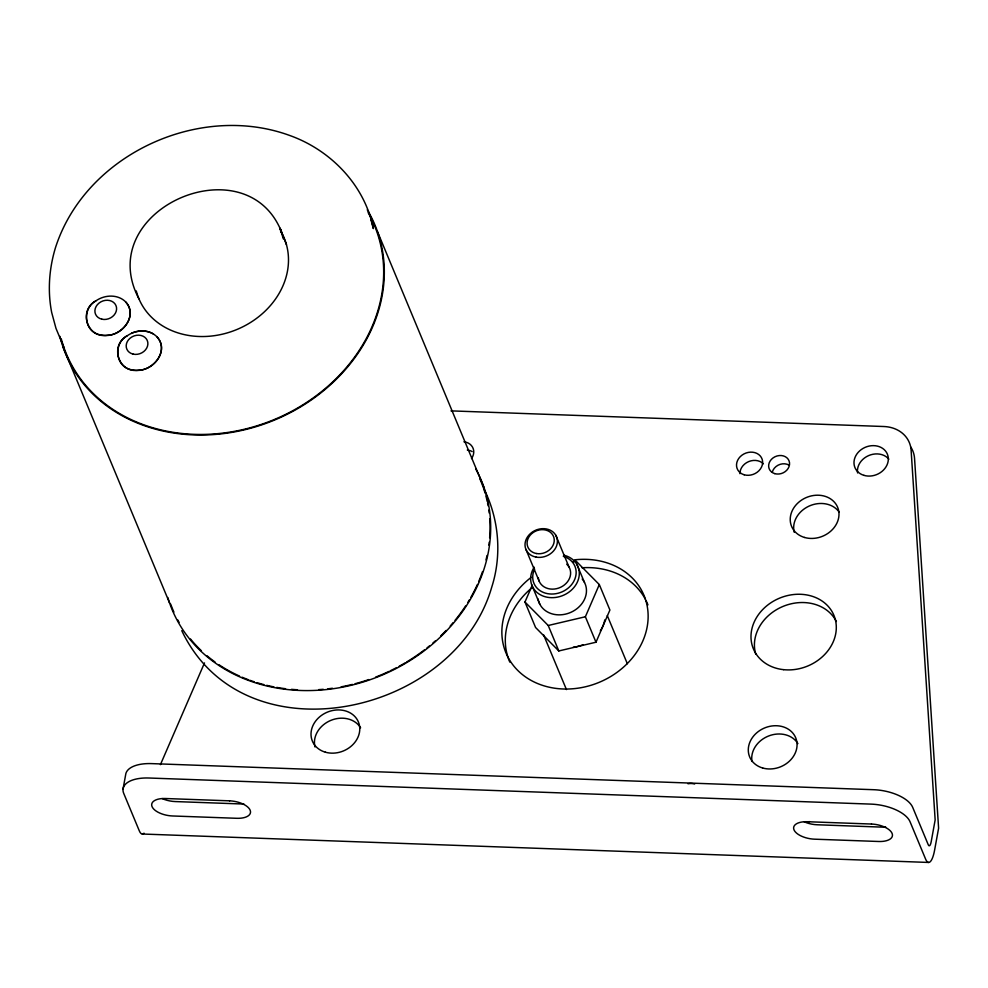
<?xml version="1.0" encoding="UTF-8"?>
<svg xmlns="http://www.w3.org/2000/svg" width="988" height="988" viewBox="0 0 988 988"><rect width="100%" height="100%" fill="white"/><g stroke="black" fill="none" stroke-linecap="round" stroke-linejoin="round"><path stroke-width="1.48" d="M123.031 789.153L125.649 774.74A33.246 15.722 10.3 0 1 151.559 763.613L873.725 789.708A33.246 15.722 10.3 0 1 912.714 807.406L928.263 844.777A7.978 2.062 -87.9 0 0 931.178 841.825L935.154 819.929L911.109 450.207A33.246 28.01 -22.6 0 0 883.89 426.52L450.973 410.872M532.236 585.229L524.974 602.025L535.57 627.491L558.813 650.956L595.986 642.225L609.905 610.028L599.308 584.563L576.066 561.098L573.089 561.802M160.427 764.65L204.504 662.911M595.986 642.225L585.378 616.759L599.308 584.563M95.836 300.895C78.052 310.331 87.302 338.835 107.383 335.253C123.018 335.142 137.937 315.11 125.723 301.97A22.601 19.044 -22.6 0 0 95.836 300.895C81.164 308.911 84.165 333.672 101.912 335.056C119.264 338.946 139.259 317.16 125.723 301.97M127.131 335.821C109.347 345.269 118.597 373.76 138.678 370.179C154.313 370.068 169.232 350.036 157.018 336.896A22.601 19.044 -22.6 0 0 127.131 335.821C112.459 343.836 115.46 368.598 133.207 369.981C150.559 373.872 170.554 352.099 157.018 336.896M524.974 602.025L548.216 625.49L585.378 616.759M142.346 834.02L928.708 862.45M136.27 290.929A78.719 66.32 -22.6 0 0 234.823 330.338A78.719 66.32 -22.6 0 0 282.445 234.28C248.791 141.457 91.489 208.987 138.962 298.858M181.767 630.677C244.061 761.834 454.776 715.621 491.74 587.156L491.901 586.65C502.176 554.095 498.854 518.095 483.367 487.726A166.873 140.58 -22.6 0 0 479.674 478.402M576.807 564.284L584.488 582.438M531.989 585.563L539.781 604.15M543.499 634.654L566.457 689.587M607.287 615.598L627.343 663.726M555.75 535.163L568.965 566.914M525.912 549.328L539.127 581.08M548.216 625.49L558.813 650.956M377.614 231.945L483.997 487.504M63.825 347.196L55.983 328.374L51.685 312.492C47.498 291.077 49.091 268.847 55.377 248L55.538 247.482C85.45 154.647 199.082 102.221 289.867 135.529C330.844 150.151 364.819 185.299 373.341 228.586L370.846 219.348M63.195 347.43L169.578 602.989M283.321 238.898L280.16 228.401L286.458 244.678M280.16 228.401L281.395 232.291M566.717 564.173A16.549 13.943 -22.6 0 1 560.665 587.267A16.549 13.943 -22.6 0 1 538.287 577.671M604.779 619.908A33.172 27.948 -22.6 0 1 600.334 630.838M582.908 644.794A33.172 27.948 -22.6 0 1 573.164 647.276M563.531 555.133A24.861 20.946 -22.6 0 1 577.177 582.475A24.861 20.946 -22.6 0 1 543.647 596.27A24.861 20.946 -22.6 0 1 534.212 567.186M563.321 556.368A22.205 18.71 -22.6 0 1 574.25 580.462A22.205 18.71 -22.6 0 1 545.537 593.183A22.205 18.71 -22.6 0 1 534.607 569.088M582.191 579.005A24.861 20.946 -22.6 0 1 571.002 612.276A24.861 20.946 -22.6 0 1 538.065 598.95M509.82 662.121A74.767 62.985 -22.6 0 1 532.038 587.675M581.994 567.767A74.767 62.985 -22.6 0 1 645.399 599.333M646.09 600.692A74.767 62.985 -22.6 0 1 647.93 604.891M314.999 746.953A24.935 21.007 -22.6 0 1 330.671 720.45A24.935 21.007 -22.6 0 1 360.62 727.81M467.324 450.034A13.363 11.263 -22.6 0 1 472.202 451.615M752.004 761.464A24.935 21.007 -22.6 0 1 768.689 735.961A24.935 21.007 -22.6 0 1 797.909 743.618M755.734 654.081A43.608 36.741 -22.6 0 1 783.484 606.224A43.608 36.741 -22.6 0 1 836.391 621.526M739.95 473.697A13.363 11.263 -22.6 0 1 748.645 461.606A13.363 11.263 -22.6 0 1 763.378 463.854M794.216 532.248A24.935 21.007 -22.6 0 1 809.172 506.054A24.935 21.007 -22.6 0 1 839.108 511.994M772.332 472.091A10.707 9.016 -22.6 0 1 789.004 465.101M243.715 803.75A17.549 8.299 10.3 0 1 239.454 803.886L175.259 801.564A17.549 8.299 10.3 0 1 162.205 798.576M857.572 472.943A17.549 14.783 -22.6 0 1 868.526 455.641A17.549 14.783 -22.6 0 1 888.854 459.161M910.788 447.045A33.246 28.01 -22.6 0 1 914.555 458.481L938.6 828.203L934.611 850.1A24.601 6.348 -87.9 0 1 925.645 859.19L910.084 821.818A33.246 15.722 10.3 0 0 871.107 804.121L148.929 778.013A33.246 15.722 10.3 0 0 123.722 793.389L139.271 830.76A24.601 6.348 -87.9 0 0 144.013 833.168M463.928 441.772A13.363 11.263 -22.6 0 1 471.498 458.593M574.522 559.85A74.767 62.985 -22.6 0 1 644.756 636.025A74.767 62.985 -22.6 0 1 532.68 681.251A74.767 62.985 -22.6 0 1 531.186 577.35M687.994 783.78A13.363 11.263 -22.6 0 1 694.663 784.027M885.643 826.956A17.549 8.299 10.3 0 1 881.382 827.092L817.187 824.77A17.549 8.299 10.3 0 1 804.146 821.781M809.431 821.596A17.549 14.783 -22.6 0 1 806.554 821.868M483.836 489.085A166.873 140.58 -22.6 0 1 485.12 493.197M485.911 495.964A166.873 140.58 -22.6 0 1 487.269 501.558M487.566 502.966A166.873 140.58 -22.6 0 1 488.109 505.794M488.801 510.08A166.873 140.58 -22.6 0 1 489.171 512.957M489.727 518.737A166.873 140.58 -22.6 0 1 489.64 537.781M489.221 542.214A166.873 140.58 -22.6 0 1 488.85 545.166M487.035 555.491A166.873 140.58 -22.6 0 1 485.997 559.912M482.527 571.595A166.873 140.58 -22.6 0 1 478.637 581.685M477.439 584.414A166.873 140.58 -22.6 0 1 470.906 597.258M469.448 599.778A166.873 140.58 -22.6 0 1 467.929 602.272M465.583 605.977A166.873 140.58 -22.6 0 1 455.073 620.316M453.171 622.613A166.873 140.58 -22.6 0 1 450.219 626.022M446.144 630.455A166.873 140.58 -22.6 0 1 440.796 635.827M435.214 641.002A166.873 140.58 -22.6 0 1 432.917 643.015M429.397 645.979A166.873 140.58 -22.6 0 1 427.001 647.906M424.568 649.795A166.873 140.58 -22.6 0 1 406.673 661.972M405.438 662.701A166.873 140.58 -22.6 0 1 399.201 666.245M396.657 667.604A166.873 140.58 -22.6 0 1 390.235 670.827M388.926 671.445A166.873 140.58 -22.6 0 1 375.675 677.089M368.919 679.546A166.873 140.58 -22.6 0 1 355.161 683.708M352.395 684.412A166.873 140.58 -22.6 0 1 341.193 686.833M332.413 688.253A166.873 140.58 -22.6 0 1 327.831 688.834M323.249 689.291A166.873 140.58 -22.6 0 1 318.679 689.636M297.462 689.76A166.873 140.58 -22.6 0 1 291.485 689.34M285.544 688.722A166.873 140.58 -22.6 0 1 276.751 687.413M273.849 686.882A166.873 140.58 -22.6 0 1 266.698 685.326M263.87 684.61A166.873 140.58 -22.6 0 1 256.892 682.634M254.151 681.757A166.873 140.58 -22.6 0 1 250.075 680.349M248.729 679.855A166.873 140.58 -22.6 0 1 242.122 677.225M239.516 676.088A166.873 140.58 -22.6 0 1 218.78 664.628M215.088 662.071A166.873 140.58 -22.6 0 1 206.875 655.662M201.391 650.759A166.873 140.58 -22.6 0 1 190.474 638.989M179.075 622.329A166.873 140.58 -22.6 0 1 177.679 619.822M173.9 612.091A166.873 140.58 -22.6 0 1 170.677 604.113M475.796 469.115A167.54 141.148 -22.6 0 1 381.121 675.508A167.54 141.148 -22.6 0 1 167.812 597.505M367.252 209.789A167.54 141.148 -22.6 0 1 273.96 420.283A167.54 141.148 -22.6 0 1 59.935 336.365M368.129 212.593A166.873 140.58 -22.6 0 1 273.738 419.764A166.873 140.58 -22.6 0 1 61.293 338.97M131.602 333.154A22.601 19.044 -22.6 0 1 153.424 333.944M280.419 230.612A78.719 66.32 -22.6 0 1 281.802 233.044M229.562 800.836L165.367 798.514A17.549 8.299 10.3 0 0 152.053 806.628A17.549 8.299 10.3 0 0 172.641 815.977L236.824 818.299A17.549 8.299 10.3 0 0 250.137 810.172A17.549 8.299 10.3 0 0 229.562 800.836M871.49 824.041L807.307 821.72A17.549 8.299 10.3 0 0 793.994 829.834A17.549 8.299 10.3 0 0 814.569 839.183L878.764 841.492A17.549 8.299 10.3 0 0 892.078 833.378A17.549 8.299 10.3 0 0 871.49 824.041M536.163 557.121A16.549 13.943 -22.6 0 0 557.071 538.398A16.549 13.943 -22.6 0 0 530.408 533.569A16.549 13.943 -22.6 0 0 536.163 557.121M536.435 553.527A13.894 11.708 -22.6 0 0 553.972 537.818A13.894 11.708 -22.6 0 0 531.593 533.767A13.894 11.708 -22.6 0 0 536.435 553.527M762.65 767.997A24.935 21.007 -22.6 0 0 796.946 742.593A24.935 21.007 -22.6 0 0 758.426 731.453A24.935 21.007 -22.6 0 0 762.65 767.997M774.802 473.647A10.707 9.016 -22.6 0 0 789.523 462.742A10.707 9.016 -22.6 0 0 772.986 457.963A10.707 9.016 -22.6 0 0 774.802 473.647M744.199 474.783A13.363 11.263 -22.6 0 0 762.575 461.174A13.363 11.263 -22.6 0 0 741.939 455.196A13.363 11.263 -22.6 0 0 744.199 474.783M804.578 537.472A24.935 21.007 -22.6 0 0 838.874 512.068A24.935 21.007 -22.6 0 0 800.366 500.928A24.935 21.007 -22.6 0 0 804.578 537.472M325.361 752.189A24.935 21.007 -22.6 0 0 359.657 726.785A24.935 21.007 -22.6 0 0 321.149 715.645A24.935 21.007 -22.6 0 0 325.361 752.189M783.632 669.666A43.608 36.741 -22.6 0 0 834.564 617.055A43.608 36.741 -22.6 0 0 762.724 609.534A43.608 36.741 -22.6 0 0 783.632 669.666M863.932 475.351A17.549 14.783 -22.6 0 0 888.261 457.666A17.549 14.783 -22.6 0 0 861.277 449.565A17.549 14.783 -22.6 0 0 863.932 475.351M133.108 354.112A11.09 9.337 -22.6 0 0 147.768 342.194A11.09 9.337 -22.6 0 0 130.255 338.069A11.09 9.337 -22.6 0 0 133.108 354.112M101.813 319.186A11.09 9.337 -22.6 0 0 116.473 307.256A11.09 9.337 -22.6 0 0 98.961 303.143A11.09 9.337 -22.6 0 0 101.813 319.186"/></g></svg>
